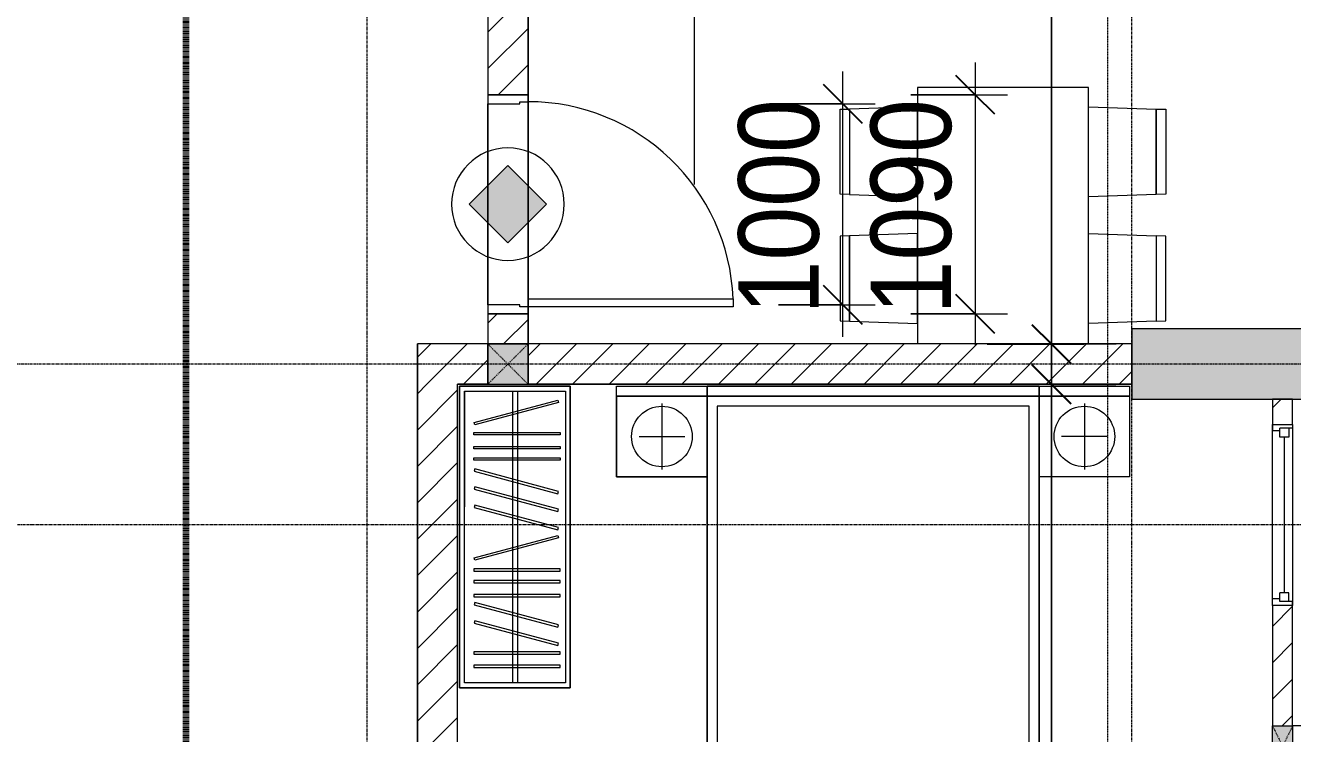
# Model space of a CAD drawing. Header units: millimetres. Extents: x 962 to 239635, y -15958 to 82755.
# Drawn here: x 178305 to 184603, y 43499 to 47022 of the extents above; entities that cross this region are included whole.
import ezdxf

# ---------------------------------------------------------------- set-up
doc = ezdxf.new("R2010")
doc.units = ezdxf.units.MM
for name, pattern in [('1 NÉT CALL OUT', [6, 3, -3]), ('Dash', [6, 3, -3]), ('Dash Dot 3_16_', [7.9375, 4.7625, -1.5875, 0, -1.5875]), ('Grid Line', [22.225, 12.7, -3.175, 3.175, -3.175])]:
    doc.linetypes.add(name, pattern=pattern)
for name, color, linetype, lineweight in [('0-1', 7, 'Continuous', 5), ('A-ANNO-DIMS', 211, 'Continuous', 9), ('A-ANNO-DIMS-160', 211, 'Continuous', 9), ('A-ANNO-NOTE', 131, 'Continuous', 9), ('A-DETL-3', 90, '1 NÉT CALL OUT', 100), ('A-DETL-GENF-2', 1, 'Continuous', 9), ('A-DOOR-4', 1, 'Continuous', 9), ('A-DOOR-FRAM-1', 1, 'Continuous', 9), ('A-DOOR-IDEN', 31, 'Continuous', 9), ('A-FLOR', 192, 'Continuous', 9), ('A-FLOR-2', 9, 'Continuous', 9), ('A-GLAZ-1', 254, 'Continuous', 9), ('A-GLAZ-2', 9, 'Continuous', 9), ('A-WALL', 113, 'Continuous', 9), ('A-WALL-1', 253, 'Continuous', 18), ('A-WALL-2', 9, 'Continuous', 9), ('A-WALL-3', 113, 'Continuous', 18), ('A-WALL-PATT-1', 10, 'Continuous', 9), ('A-WALL-PATT-2', 111, 'Continuous', 9), ('G-ANNO-SYMB-1', 111, 'Dash Dot 3_16_', 18), ('I-FURN-1', 254, 'Continuous', 9), ('S-COLS', 52, 'Continuous', 9), ('S-COLS-1', 52, 'Continuous', 5), ('S-COLS-2', 7, 'Continuous', 18), ('S-COLS-3', 254, 'Continuous', 9), ('S-COLS-4', 253, 'Continuous', 18), ('S-COLS-5', 52, 'Dash', 9), ('S-COLS-6', 52, 'Continuous', 18), ('S-COLS-HDLN', 52, 'Dash', 9), ('S-COLS-HDLN-1', 9, 'Dash', 9), ('S-GRID-1', 1, 'Grid Line', 9)]:
    doc.layers.add(name, color=color, linetype=linetype, lineweight=lineweight)
doc.styles.add('UTM Avo', font='UTM Avo.ttf', dxfattribs={"width": 0.9, "height": 400})
doc.dimstyles.new('1_Dim_chi_tiet_2_5', dxfattribs={"dimscale": 304.8, "dimtxt": 399.720379, "dimasz": 0.629921, "dimexe": 0.524934, "dimexo": 0.0625, "dimgap": 0.052493, "dimtad": 1, "dimdec": 0, "dimrnd": 5, "dimzin": 0, "dimdsep": 46, "dimtxsty": 'UTM Avo', "dimblk1": 'OBLIQUE', "dimblk2": 'OBLIQUE', "dimsah": 1, "dimcen": 0.09, "dimdle": 0.524934, "dimazin": 0, "dimtfac": 1, "dimtdec": 4, "dimtix": 1, "dimtmove": 0, "dimatfit": 3, "dimfxl": 1.049869, "dimfxlon": 1, "dimtvp": 1, "dimtolj": 1, "dimtzin": 0, "dimarcsym": 2})
doc.dimstyles.new('1_Dim_chi_tiet_2_5_1', dxfattribs={"dimscale": 304.8, "dimtxt": 399.720379, "dimasz": 0.629921, "dimexe": 0.524934, "dimexo": 0.0625, "dimgap": 0.052493, "dimtad": 1, "dimdec": 0, "dimrnd": 5, "dimzin": 0, "dimdsep": 46, "dimtxsty": 'UTM Avo', "dimblk1": 'OBLIQUE', "dimblk2": 'OBLIQUE', "dimsah": 1, "dimcen": 0.09, "dimdle": 0.524934, "dimazin": 0, "dimtfac": 1, "dimtdec": 4, "dimtix": 1, "dimtmove": 0, "dimatfit": 3, "dimfxl": 1.049869, "dimfxlon": 1, "dimtvp": 1, "dimtolj": 1, "dimtzin": 0, "dimarcsym": 2})
pattern_1 = [(45, (61750.9, 0), (-90.50967, 90.50967), [])]

# ---------------------------------------------------------------- blocks, each defined once
blk = doc.blocks.new('NCV_TKTC_KET CAU_rvt-1-TKCS_MB TẦNG 2')
at = {"layer": 'S-COLS-1'}
blk.add_hatch(color=256, dxfattribs=at).paths.add_polyline_path([(123352.6, 45161.9), (123352.6, 45511.9), (122052.6, 45511.9), (122052.6, 45161.9), (122209.6, 45161.9)])
at = {"layer": 'S-COLS-2'}
for p, q in [((123352.6, 45511.9), (122052.6, 45511.9)), ((122052.6, 45511.9), (122052.6, 45161.9)), ((122052.6, 45161.9), (123352.6, 45161.9))]:
    blk.add_line(p, q, dxfattribs=at)
blk = doc.blocks.new('M_Fixed - 900 x 1400-901191-TKCS_MB TẦNG 2')
at = {"layer": 'A-GLAZ-2'}
for p, q in [((-450, 37), (-418, 37)), ((-431, -63), (-431, 0)), ((-431, 0), (-387, 0)), ((-418, 0), (-418, 37)), ((-387, -44), (-387, 0)), ((387, 0), (431, 0)), ((387, -44), (387, 0)), ((418, 0), (418, 37)), ((450, 37), (418, 37)), ((431, -63), (431, 0)), ((-431, -44), (-387, -44)), ((-387, -22), (387, -22)), ((431, -44), (387, -44)), ((-450, -63), (-431, -63)), ((448.9, -63), (431, -63))]:
    blk.add_line(p, q, dxfattribs=at)
blk = doc.blocks.new('G1_SOF - BO TRU - 100x200-746114-TKCS_MB TẦNG 2')
at = {"layer": 'S-COLS'}
blk.add_hatch(color=256, dxfattribs=at).paths.add_polyline_path([(50, -100), (50, 100), (-50, 100), (-50, -100)])
at = {"layer": 'S-COLS-4'}
for p, q in [((-50, 100), (50, 100)), ((-50, -100), (-50, 100)), ((50, 100), (50, -100)), ((50, -100), (-50, -100))]:
    blk.add_line(p, q, dxfattribs=at)
at = {"layer": 'S-COLS-HDLN-1'}
for p, q in [((50, -100), (-50, 100)), ((-50, -100), (50, 100))]:
    blk.add_line(p, q, dxfattribs=at)
blk = doc.blocks.new('GIUONG NGU-2TAB-1600x2000 - GIUONG NGU-2TAB-1600x2000-901192-TKCS_MB TẦNG 2')
at = {"layer": 'I-FURN-1'}
for p, q in [((569.6, 2050), (1997.1, 2050)), ((1997.1, 2050), (569.6, 2050)), ((1997.1, 2000), (569.6, 2000)), ((458.5, 50), (458.5, 1938.9)), ((458.5, 1938.9), (458.5, 50)), ((508.5, 1938.9), (508.5, 100)), ((2058.2, 100), (2058.2, 1938.9)), ((2108.2, 1938.9), (2108.2, 50)), ((2108.2, 50), (2108.2, 1938.9)), ((8.5, 50), (8.5, 450.3)), ((8.5, 450.3), (458.5, 450.3)), ((8.5, 450.3), (458.5, 450.3)), ((8.5, 50), (8.5, 450.3)), ((458.5, 450.3), (458.5, 50)), ((458.5, 450.3), (458.5, 50)), ((2108.2, 50), (2108.2, 450.3)), ((2108.2, 450.3), (2558.2, 450.3)), ((2108.2, 450.3), (2108.2, 50)), ((2558.2, 450.3), (2108.2, 450.3)), ((2558.2, 450.3), (2558.2, 50)), ((2558.2, 50), (2558.2, 450.3)), ((233.5, 86.8), (233.5, 413.5)), ((2333.2, 86.8), (2333.2, 413.5)), ((120.2, 250.2), (346.8, 250.2)), ((2446.5, 250.2), (2219.8, 250.2)), ((508.5, 100), (2058.2, 100)), ((458.5, 50), (8.5, 50)), ((8.5, 0), (8.5, 50)), ((8.5, 50), (458.5, 50)), ((458.5, 50), (8.5, 50)), ((458.5, 0), (8.5, 0)), ((2108.2, 50), (458.5, 50)), ((458.5, 50), (458.5, 0)), ((458.5, 0), (458.5, 50)), ((458.5, 50), (2108.2, 50)), ((458.5, 50), (2108.2, 50)), ((2108.2, 0), (458.5, 0)), ((458.5, 0), (2108.2, 0)), ((2558.2, 50), (2108.2, 50)), ((2108.2, 50), (2558.2, 50)), ((2108.2, 0), (2108.2, 50)), ((2108.2, 50), (2108.2, 0)), ((2108.2, 50), (2558.2, 50)), ((2558.2, 0), (2108.2, 0)), ((2558.2, 50), (2558.2, 0))]:
    blk.add_line(p, q, dxfattribs=at)
for centre in [(233.5, 250.2), (2333.2, 250.2)]:
    blk.add_circle(centre, 150.7, dxfattribs=at)
for centre, radius, start, end in [((569.6, 1938.9), 111.1, 90, 180), ((569.6, 1938.9), 111.1, 90, 180), ((1997.1, 1938.9), 111.1, 0, 90), ((1997.1, 1938.9), 111.1, 360, 90), ((569.6, 1938.9), 61.1, 90, 180), ((1997.1, 1938.9), 61.1, 360, 90)]:
    blk.add_arc(centre, radius, start, end, dxfattribs=at)
blk = doc.blocks.new('TU QUAN AO-SUITE ROOM_3 - TU QUAN AO-SUITE ROOM_3-885817-TKCS_MB TẦNG 2')
at = {"layer": 'I-FURN-1'}
for p, q in [((0, 0), (-550, 0)), ((-550, 0), (-550, -1500)), ((-550, -1500), (-550, 0)), ((-550, 0), (0, 0)), ((0, -1500), (0, 0)), ((0, 0), (0, -1500)), ((-550, -24), (-550, -576)), ((-526, -24), (-24, -24)), ((-526, -1476), (-526, -24)), ((-526, -24), (-526, -600)), ((-287, -24), (-287, -576)), ((-263, -24), (-263, -576)), ((-24, -24), (-24, -1476)), ((-478.3, -181.1), (-61.3, -69.4)), ((-58.2, -80.9), (-475.2, -192.7)), ((-61.3, -69.4), (-58.2, -80.9)), ((-475.2, -192.7), (-478.3, -181.1)), ((-480.1, -229.7), (-50.1, -229.7)), ((-480.1, -241.7), (-480.1, -229.7)), ((-50.1, -241.7), (-480.1, -241.7)), ((-50.1, -229.7), (-50.1, -241.7)), ((-480.1, -299.2), (-50.1, -299.2)), ((-480.1, -311.2), (-480.1, -299.2)), ((-50.1, -311.2), (-480.1, -311.2)), ((-50.1, -299.2), (-50.1, -311.2)), ((-480.1, -356.4), (-50.1, -356.4)), ((-480.1, -368.4), (-480.1, -356.4)), ((-50.1, -368.4), (-480.1, -368.4)), ((-50.1, -356.4), (-50.1, -368.4)), ((-475.2, -411.5), (-478.3, -423.1)), ((-478.3, -423.1), (-61.3, -534.9)), ((-58.2, -523.3), (-475.2, -411.5)), ((-475.2, -500.3), (-478.3, -511.9)), ((-58.2, -612.1), (-475.2, -500.3)), ((-478.3, -511.9), (-61.3, -623.6)), ((-61.3, -534.9), (-58.2, -523.3)), ((-526, -1476), (-526, -600)), ((-475.2, -591.5), (-478.3, -603.1)), ((-478.3, -603.1), (-61.3, -714.9)), ((-58.2, -703.3), (-475.2, -591.5)), ((-287, -576), (-287, -1476)), ((-263, -576), (-263, -1476)), ((-61.3, -623.6), (-58.2, -612.1)), ((-478.3, -853.9), (-61.3, -742.1)), ((-58.2, -753.7), (-475.2, -865.5)), ((-61.3, -714.9), (-58.2, -703.3)), ((-61.3, -742.1), (-58.2, -753.7)), ((-475.2, -865.5), (-478.3, -853.9)), ((-480.1, -908.6), (-480.1, -920.6)), ((-480.1, -908.6), (-480.1, -920.6)), ((-50.1, -908.6), (-480.1, -908.6)), ((-480.1, -920.6), (-50.1, -920.6)), ((-50.1, -920.6), (-50.1, -908.6)), ((-480.1, -965.8), (-480.1, -977.8)), ((-480.1, -965.8), (-480.1, -977.8)), ((-50.1, -965.8), (-480.1, -965.8)), ((-480.1, -977.8), (-50.1, -977.8)), ((-50.1, -977.8), (-50.1, -965.8)), ((-480.1, -1035.3), (-480.1, -1047.3)), ((-480.1, -1035.3), (-480.1, -1047.3)), ((-50.1, -1035.3), (-480.1, -1035.3)), ((-480.1, -1047.3), (-50.1, -1047.3)), ((-50.1, -1047.3), (-50.1, -1035.3)), ((-475.2, -1075.3), (-478.3, -1086.9)), ((-478.3, -1086.9), (-61.3, -1198.6)), ((-58.2, -1187.1), (-475.2, -1075.3)), ((-475.2, -1166.5), (-478.3, -1178.1)), ((-478.3, -1178.1), (-61.3, -1289.9)), ((-58.2, -1278.3), (-475.2, -1166.5)), ((-61.3, -1198.6), (-58.2, -1187.1)), ((-480.1, -1320.5), (-480.1, -1332.5)), ((-480.1, -1320.5), (-480.1, -1332.5)), ((-50.1, -1320.5), (-480.1, -1320.5)), ((-61.3, -1289.9), (-58.2, -1278.3)), ((-50.1, -1332.5), (-50.1, -1320.5)), ((-480.1, -1332.5), (-50.1, -1332.5)), ((-480.1, -1386.9), (-480.1, -1398.9)), ((-480.1, -1386.9), (-480.1, -1398.9)), ((-50.1, -1386.9), (-480.1, -1386.9)), ((-480.1, -1398.9), (-50.1, -1398.9)), ((-50.1, -1398.9), (-50.1, -1386.9)), ((-550, -1500), (0, -1500)), ((0, -1500), (-550, -1500)), ((-24, -1476), (-526, -1476))]:
    blk.add_line(p, q, dxfattribs=at)
blk = doc.blocks.new('RES_BAN AN 1 - RES_BAN AN 1-V121-TKCS_MB TẦNG 2')
at = {"layer": 'I-FURN-1'}
for p, q in [((-425, -0.4), (-425, -1275)), ((425, -1275), (425, -0.3)), ((-761.9, -113.5), (-809.6, -115.1)), ((-809.6, -115.1), (-809.6, -536.9)), ((-761.9, -113.5), (-425, -102.3)), ((-761.9, -538.5), (-761.9, -113.5)), ((-761.9, -538.5), (-761.9, -113.5)), ((-425, -102.3), (-425, -549.7)), ((425, -102.3), (425, -549.7)), ((761.9, -113.5), (425, -102.3)), ((761.9, -538.5), (761.9, -113.5)), ((761.9, -113.5), (761.9, -538.5)), ((809.6, -115.1), (761.9, -113.5)), ((809.6, -536.9), (809.6, -115.1)), ((-809.6, -536.9), (-761.9, -538.5)), ((-425, -549.7), (-761.9, -538.5)), ((425, -549.7), (761.9, -538.5)), ((761.9, -538.5), (809.6, -536.9)), ((-809.6, -745.3), (-761.9, -743.8)), ((-809.6, -1167.2), (-809.6, -745.3)), ((-761.9, -743.8), (-425, -732.5)), ((-761.9, -1168.8), (-761.9, -743.8)), ((-761.9, -743.8), (-761.9, -1168.8)), ((-425, -732.5), (-425, -1180)), ((425, -732.5), (425, -1180)), ((761.9, -743.8), (425, -732.5)), ((761.9, -743.8), (809.6, -745.3)), ((761.9, -1168.8), (761.9, -743.8)), ((761.9, -1168.8), (761.9, -743.8)), ((809.6, -745.3), (809.6, -1167.2)), ((-761.9, -1168.8), (-809.6, -1167.2)), ((-425, -1180), (-761.9, -1168.8)), ((425, -1180), (761.9, -1168.8)), ((809.6, -1167.2), (761.9, -1168.8)), ((-425, -1275), (425, -1275))]:
    blk.add_line(p, q, dxfattribs=at)
blk = doc.blocks.new('NCV_TKTC_TANG 2_rvt-1-TKCS_MB TẦNG 2')
at = {"layer": 'A-WALL-PATT-1'}
h = blk.add_hatch(dxfattribs=at)
h.set_pattern_fill('FP_1', color=256, style=0, pattern_type=2)
h.set_pattern_definition([(45, (0, 0), (-90.50967, 90.50967), [])])
h.paths.add_polyline_path([(122842.6, 40436.9), (122852.6, 40436.9), (122852.6, 41337.3), (122752.6, 41337.3), (122752.6, 40436.9)])
h.paths.add_polyline_path([(122752.6, 42137.3), (122852.6, 42137.3), (122852.6, 42436.9), (122752.6, 42436.9), (122752.6, 42236.9)])
h.paths.add_polyline_path([(122852.6, 43536.9), (122852.6, 44136.9), (122752.6, 44136.9), (122752.6, 43536.9)])
h.paths.add_polyline_path([(122752.6, 45036.9), (122852.6, 45036.9), (122852.6, 45161.9), (122752.6, 45161.9)])
at = {"layer": 'A-FLOR-2'}
for p, q in [((119052.6, 47842.6), (119052.6, 45437.4)), ((119052.7, 45587.4), (119052.7, 46677.4)), ((118852.7, 46632), (118852.7, 45632)), ((118852.5, 45236.9), (118702.6, 45236.9)), ((122052.6, 45236.9), (119052.5, 45236.9))]:
    blk.add_line(p, q, dxfattribs=at)
at = {"layer": 'A-WALL-1'}
for p, q in [((122852.6, 45161.9), (122752.6, 45161.9)), ((122752.6, 45161.9), (122752.6, 45036.9)), ((122852.6, 45036.9), (122852.6, 45161.9)), ((122752.6, 45036.9), (122852.6, 45036.9)), ((122852.6, 44136.9), (122752.6, 44136.9)), ((122752.6, 44136.9), (122752.6, 43536.9)), ((122852.6, 43536.9), (122852.6, 44136.9)), ((122902.6, 43536.9), (122852.6, 43536.9))]:
    blk.add_line(p, q, dxfattribs=at)
at = {"layer": 'A-WALL-2'}
for p, q in [((122752.6, 44136.9), (122752.6, 45036.9)), ((122852.6, 45036.9), (122852.6, 44136.9))]:
    blk.add_line(p, q, dxfattribs=at)
at = {"layer": 'A-GLAZ-1', "rotation": 90.00000000000087}
blk.add_blockref('M_Fixed - 900 x 1400-901191-TKCS_MB TẦNG 2', (122789.6, 44586.9), dxfattribs=at)
at = {"layer": 'I-FURN-1', "rotation": 180}
for name, p in [('RES_BAN AN 1 - RES_BAN AN 1-V121-TKCS_MB TẦNG 2', (121412.6, 45436.9)), ('GIUONG NGU-2TAB-1600x2000 - GIUONG NGU-2TAB-1600x2000-901192-TKCS_MB TẦNG 2', (122051, 45226.9))]:
    blk.add_blockref(name, p, dxfattribs=at)
at = {"layer": 'I-FURN-1'}
blk.add_blockref('TU QUAN AO-SUITE ROOM_3 - TU QUAN AO-SUITE ROOM_3-885817-TKCS_MB TẦNG 2', (119262.6, 45226.9), dxfattribs=at)
at = {"layer": 'S-COLS-3', "rotation": 180}
blk.add_blockref('G1_SOF - BO TRU - 100x200-746114-TKCS_MB TẦNG 2', (122802.6, 43436.9), dxfattribs=at)
blk = doc.blocks.new('G1_SOF - BO TRU - 200x200-3052401-TKCS_MB TẦNG 2')
at = {"layer": 'S-COLS-HDLN'}
for p, q in [((-100, -100), (100, 100)), ((100, -100), (-100, 100))]:
    blk.add_line(p, q, dxfattribs=at)
blk = doc.blocks.new('FD_05 - FD_05-1000x2200mm-835434-TKCS_MB TẦNG 2')
at = {"layer": 'A-DETL-GENF-2'}
for p, q in [((470, 100), (470, 1120)), ((470, 1120), (510, 1120)), ((510, 1120), (510, 100)), ((510, 100), (470, 100))]:
    blk.add_line(p, q, dxfattribs=at)
blk.add_arc((510, 100), 1020, 92.24747, 180, dxfattribs=at)
at = {"layer": 'A-DOOR-FRAM-1'}
for p, q in [((-510, 100), (-545, 100)), ((-545, 100), (-545, -100)), ((-510, 60), (-510, 100)), ((545, 100), (510, 100)), ((510, 100), (510, 60)), ((545, -100), (545, 100)), ((-500, 60), (-510, 60)), ((-500, -100), (-500, 60)), ((510, 60), (500, 60)), ((500, 60), (500, -100)), ((-545, -100), (-500, -100)), ((500, -100), (545, -100))]:
    blk.add_line(p, q, dxfattribs=at)
blk = doc.blocks.new('DIMBLOCK56-TKCS_MB TẦNG 2')
at = {"layer": 'A-ANNO-DIMS-160'}
for p, q in [((183407.3, 37075.2), (183404.9, 45395.2)), ((183725, 45235.3), (183245, 45235.1)), ((183405, 45235.2), (183725, 45235.3)), ((183087.3, 37235.1), (183567.3, 37235.2)), ((183407.3, 37235.2), (183087.3, 37235.1))]:
    blk.add_line(p, q, dxfattribs=at)
at = {"layer": 'A-ANNO-DIMS-160', "lineweight": 25}
for p, q in [((183405, 45235.2), (183309, 45331.2)), ((183405, 45235.2), (183501, 45139.2)), ((183407.3, 37235.2), (183311.3, 37331.2)), ((183407.3, 37235.2), (183503.3, 37139.2))]:
    blk.add_line(p, q, dxfattribs=at)
at = {"layer": 'A-ANNO-DIMS-160', "color": 0, "insert": (182886.5, 40687.4), "char_height": 400, "width": 1314.636, "attachment_point": 1, "rotation": 90, "line_spacing_factor": 1.110334, "style": 'UTM Avo'}
blk.add_mtext('8000', dxfattribs=at)
blk = doc.blocks.new('_Oblique')
at = {"color": 0, "linetype": 'ByBlock', "lineweight": -2}
blk.add_line((-0.5, -0.5), (0.5, 0.5), dxfattribs=at)
blk = doc.blocks.new('DIMBLOCK57-TKCS_MB TẦNG 2')
at = {"layer": 'A-ANNO-DIMS-160'}
for p, q in [((183405.6, 45275.3), (183405.6, 53595.3)), ((183085.6, 53435.3), (183565.6, 53435.3)), ((183405.6, 53435.3), (183085.6, 53435.3)), ((183085.6, 45435.3), (183565.6, 45435.3)), ((183405.6, 45435.3), (183085.6, 45435.3))]:
    blk.add_line(p, q, dxfattribs=at)
at = {"layer": 'A-ANNO-DIMS-160', "lineweight": 25}
for p, q in [((183405.6, 53435.3), (183309.6, 53531.3)), ((183405.6, 53435.3), (183501.6, 53339.3)), ((183405.6, 45435.3), (183309.6, 45531.3)), ((183405.6, 45435.3), (183501.6, 45339.3))]:
    blk.add_line(p, q, dxfattribs=at)
at = {"layer": 'A-ANNO-DIMS-160', "color": 0, "insert": (182886, 48887.5), "char_height": 400, "width": 1314.636, "attachment_point": 1, "rotation": 90, "line_spacing_factor": 1.110334, "style": 'UTM Avo'}
blk.add_mtext('8000', dxfattribs=at)
blk = doc.blocks.new('HDNDCT_GHI CHÚ CỬA CHỐNG CHÁY EI30 - HDNDCT_GHI CHÚ CỬA CHỐNG CHÁY EI30-2461928-TKCS_MB TẦNG 2')
at = {"layer": 'A-ANNO-NOTE'}
blk.add_hatch(color=256, dxfattribs=at).paths.add_polyline_path([(-1.2, 0), (0, 1.2), (1.2, 0), (0, -1.2)])
for p, q in [((0, 1.2), (-1.2, 0)), ((1.2, 0), (0, 1.2)), ((-1.2, 0), (0, -1.2)), ((0, -1.2), (1.2, 0))]:
    blk.add_line(p, q, dxfattribs=at)
for start, end in [(360, 180), (180, 360)]:
    blk.add_arc((0, 0), 1.75, start, end, dxfattribs=at)
blk = doc.blocks.new('DIMBLOCK197-TKCS_MB TẦNG 2')
at = {"layer": 'A-ANNO-DIMS-160'}
for p, q in [((183025.6, 46837), (183025.6, 45427)), ((182705.6, 46677), (183185.6, 46677)), ((183025.6, 46677), (182705.6, 46677)), ((182705.6, 45587), (183185.6, 45587)), ((183025.6, 45587), (182705.6, 45587))]:
    blk.add_line(p, q, dxfattribs=at)
at = {"layer": 'A-ANNO-DIMS-160', "lineweight": 25}
for p, q in [((183025.6, 46677), (182929.6, 46773)), ((183025.6, 46677), (183121.6, 46581)), ((183025.6, 45587), (182929.6, 45683)), ((183025.6, 45587), (183121.6, 45491))]:
    blk.add_line(p, q, dxfattribs=at)
at = {"layer": 'A-ANNO-DIMS-160', "color": 0, "insert": (182505.9, 45584.2), "char_height": 400, "width": 1314.636, "attachment_point": 1, "rotation": 90, "line_spacing_factor": 1.110334, "style": 'UTM Avo'}
blk.add_mtext('1090', dxfattribs=at)
blk = doc.blocks.new('DIMBLOCK198-TKCS_MB TẦNG 2')
at = {"layer": 'A-ANNO-DIMS-160'}
for p, q in [((182368, 45472), (182368, 46792)), ((182048, 46632), (182528, 46632)), ((182368, 46632), (182048, 46632)), ((182048, 45632), (182528, 45632)), ((182368, 45632), (182048, 45632))]:
    blk.add_line(p, q, dxfattribs=at)
at = {"layer": 'A-ANNO-DIMS-160', "lineweight": 25}
for p, q in [((182368, 46632), (182272, 46728)), ((182368, 46632), (182464, 46536)), ((182368, 45632), (182272, 45728)), ((182368, 45632), (182464, 45536))]:
    blk.add_line(p, q, dxfattribs=at)
at = {"layer": 'A-ANNO-DIMS-160', "color": 0, "insert": (181848.3, 45584.2), "char_height": 400, "width": 1314.636, "attachment_point": 1, "rotation": 90, "line_spacing_factor": 1.110334, "style": 'UTM Avo'}
blk.add_mtext('1000', dxfattribs=at)
blk = doc.blocks.new('DIMBLOCK297-TKCS_MB TẦNG 2')
at = {"layer": 'A-ANNO-DIMS-160'}
for p, q in [((183405.6, 45396.9), (183405.6, 37076.9)), ((183725.6, 45236.9), (183245.6, 45236.9)), ((183405.6, 45236.9), (183725.6, 45236.9)), ((183725.6, 37236.9), (183245.6, 37236.9)), ((183405.6, 37236.9), (183725.6, 37236.9))]:
    blk.add_line(p, q, dxfattribs=at)
at = {"layer": 'A-ANNO-DIMS-160', "lineweight": 25}
for p, q in [((183405.6, 45236.9), (183309.6, 45332.9)), ((183405.6, 45236.9), (183501.6, 45140.9)), ((183405.6, 37236.9), (183309.6, 37332.9)), ((183405.6, 37236.9), (183501.6, 37140.9))]:
    blk.add_line(p, q, dxfattribs=at)
at = {"layer": 'A-ANNO-DIMS-160', "color": 0, "insert": (182886, 40689.2), "char_height": 400, "width": 1314.636, "attachment_point": 1, "rotation": 90, "line_spacing_factor": 1.110334, "style": 'UTM Avo'}
blk.add_mtext('8000', dxfattribs=at)
blk = doc.blocks.new('DIMBLOCK299-TKCS_MB TẦNG 2')
at = {"layer": 'A-ANNO-DIMS-160'}
for p, q in [((183405.6, 53596.9), (183405.6, 45276.9)), ((183725.6, 53436.9), (183245.6, 53436.9)), ((183405.6, 53436.9), (183725.6, 53436.9)), ((183725.6, 45436.9), (183245.6, 45436.9)), ((183405.6, 45436.9), (183725.6, 45436.9))]:
    blk.add_line(p, q, dxfattribs=at)
at = {"layer": 'A-ANNO-DIMS-160', "lineweight": 25}
for p, q in [((183405.6, 53436.9), (183309.6, 53532.9)), ((183405.6, 53436.9), (183501.6, 53340.9)), ((183405.6, 45436.9), (183309.6, 45532.9)), ((183405.6, 45436.9), (183501.6, 45340.9))]:
    blk.add_line(p, q, dxfattribs=at)
at = {"layer": 'A-ANNO-DIMS-160', "color": 0, "insert": (182886, 48889.2), "char_height": 400, "width": 1314.636, "attachment_point": 1, "rotation": 90, "line_spacing_factor": 1.110334, "style": 'UTM Avo'}
blk.add_mtext('8000', dxfattribs=at)

msp = doc.modelspace()

# ---------------------------------------------------------------- hatches: boundary and pattern name
at = {"layer": 'A-WALL-PATT-2'}
h = msp.add_hatch(dxfattribs=at)
h.set_pattern_fill('FP_1', color=256, style=0, pattern_type=2)
h.set_pattern_definition(pattern_1)
h.paths.add_polyline_path([(180803.4, 45437.4), (180803.4, 45587), (180603.4, 45587), (180603.4, 45437.4), (180736.3, 45437.4)])
h.paths.add_polyline_path([(180803.4, 46677), (180803.4, 49486.9), (180603.4, 49486.9), (180603.4, 46677), (180736.3, 46677)])
h = msp.add_hatch(dxfattribs=at)
h.set_pattern_fill('FP_1', color=256, style=0, pattern_type=2)
h.set_pattern_definition(pattern_1)
h.paths.add_polyline_path([(183803.5, 45237.4), (183803.5, 45437.4), (180253.5, 45437.4), (180253.5, 45237.4), (180603.4, 45237.4), (180603.4, 45436.9), (180803.4, 45436.9), (180803.4, 45237.4), (182348.4, 45237.4)])
h = msp.add_hatch(dxfattribs=at)
h.set_pattern_fill('FP_1', color=256, style=0, pattern_type=2)
h.set_pattern_definition(pattern_1)
h.paths.add_polyline_path([(180453.5, 42336.9), (180453.5, 45237.4), (180253.5, 45237.4), (180253.5, 42336.9)])
at = {"layer": 'S-COLS-1'}
msp.add_hatch(color=256, dxfattribs=at).paths.add_polyline_path([(180803.4, 45236.9), (180803.4, 45436.9), (180603.4, 45436.9), (180603.4, 45236.9), (180736.3, 45236.9)])

# ---------------------------------------------------------------- linework, layer by layer
at = {"layer": 'A-DETL-3'}
msp.add_line((179103.5, 52256.9), (179103.5, 36340.3), dxfattribs=at)
at = {"layer": 'A-DOOR-IDEN'}
msp.add_line((181631.5, 46229.9), (181631.5, 47079.1), dxfattribs=at)
at = {"layer": 'A-FLOR'}
msp.add_line((180253.4, 42336.9), (180253.4, 45436.9), dxfattribs=at)
at = {"layer": 'A-WALL'}
for p, q in [((180603.4, 45632), (180603.4, 46632)), ((180803.4, 46642), (180803.4, 45622)), ((180603.4, 45237.4), (180603.4, 45436.9)), ((180603.4, 45436.9), (180803.4, 45436.9)), ((180803.4, 45436.9), (180803.4, 45237.4))]:
    msp.add_line(p, q, dxfattribs=at)
at = {"layer": 'A-WALL-3'}
for p, q in [((180803.4, 46677), (180803.4, 50336.9)), ((180603.4, 49486.9), (180603.4, 46677)), ((180603.4, 46677), (180803.4, 46677)), ((180603.4, 45587), (180603.4, 45437.4)), ((180803.4, 45587), (180603.4, 45587)), ((180803.4, 45437.4), (180803.4, 45587)), ((180603.4, 45437.4), (180253.5, 45437.4)), ((180253.5, 45437.4), (180253.5, 42336.9)), ((183803.5, 45437.4), (180803.4, 45437.4)), ((183803.5, 45237.4), (183803.5, 45437.4)), ((180453.5, 45237.4), (180603.4, 45237.4)), ((180453.5, 42336.9), (180453.5, 45237.4)), ((180803.4, 45237.4), (183803.5, 45237.4))]:
    msp.add_line(p, q, dxfattribs=at)
at = {"layer": 'G-ANNO-SYMB-1'}
msp.add_line((183683.5, 82373.8), (183683.5, 13547.9), dxfattribs=at)
at = {"layer": 'S-COLS'}
for p, q in [((180803.4, 45436.9), (180603.4, 45436.9)), ((180603.4, 45436.9), (180603.4, 45237.4)), ((180803.4, 45237.4), (180803.4, 45436.9))]:
    msp.add_line(p, q, dxfattribs=at)
at = {"layer": 'S-COLS-6'}
for p, q in [((180603.4, 45237.4), (180603.4, 45236.9)), ((180603.4, 45236.9), (180803.4, 45236.9)), ((180803.4, 45236.9), (180803.4, 45237.4))]:
    msp.add_line(p, q, dxfattribs=at)
at = {"layer": 'S-GRID-1'}
for p, q in [((180003.5, 19351.6), (180003.5, 76542.3)), ((183803.5, 19351.6), (183803.5, 76542.3)), ((187383.6, 45336.9), (98285.4, 45336.9)), ((189415.6, 44536.9), (96253.4, 44536.9))]:
    msp.add_line(p, q, dxfattribs=at)

# ---------------------------------------------------------------- block references
at = {"layer": '0-1'}
for name in ['NCV_TKTC_KET CAU_rvt-1-TKCS_MB TẦNG 2', 'NCV_TKTC_TANG 2_rvt-1-TKCS_MB TẦNG 2']:
    msp.add_blockref(name, (61750.9, 0), dxfattribs=at)
at = {"layer": 'A-ANNO-NOTE', "xscale": 160, "yscale": 160, "zscale": 160}
msp.add_blockref('HDNDCT_GHI CHÚ CỬA CHỐNG CHÁY EI30 - HDNDCT_GHI CHÚ CỬA CHỐNG CHÁY EI30-2461928-TKCS_MB TẦNG 2', (180703.4, 46132.4), dxfattribs=at)
at = {"layer": 'A-DOOR-4', "rotation": 270.0000000000001}
msp.add_blockref('FD_05 - FD_05-1000x2200mm-835434-TKCS_MB TẦNG 2', (180703.4, 46132), dxfattribs=at)
at = {"layer": 'S-COLS-5', "rotation": 180}
msp.add_blockref('G1_SOF - BO TRU - 200x200-3052401-TKCS_MB TẦNG 2', (180703.4, 45336.9), dxfattribs=at)

# ---------------------------------------------------------------- dimensions: what is measured, and where the dimension line sits
at = {"layer": 'A-ANNO-DIMS'}
for base, p1, p2, angle, dimstyle, override, picture, middle in [((183405.6, 45436.9), (183725.6, 53436.9), (183725.6, 45436.9), 90, '1_Dim_chi_tiet_2_5_1', {"dimpost": '<>', "dimfxl": 8000}, 'DIMBLOCK299-TKCS_MB TẦNG 2', (183182.6, 49436.9)), ((183405.6, 53435.3), (183085.6, 45435.3), (183085.6, 53435.3), 90, '1_Dim_chi_tiet_2_5', {"dimpost": '<>', "dimfxl": 8000}, 'DIMBLOCK57-TKCS_MB TẦNG 2', (183182.6, 49435.3)), ((182368, 46632), (182048, 45632), (182048, 46632), 90, '1_Dim_chi_tiet_2_5', {"dimpost": '<>', "dimfxl": 1000}, 'DIMBLOCK198-TKCS_MB TẦNG 2', (182145, 46132)), ((183025.6, 45587), (182705.6, 46677), (182705.6, 45587), 90, '1_Dim_chi_tiet_2_5', {"dimpost": '<>', "dimfxl": 1090}, 'DIMBLOCK197-TKCS_MB TẦNG 2', (182802.6, 46132)), ((183405.6, 37236.9), (183725.6, 45236.9), (183725.6, 37236.9), 90, '1_Dim_chi_tiet_2_5_1', {"dimpost": '<>', "dimfxl": 8000}, 'DIMBLOCK297-TKCS_MB TẦNG 2', (183182.6, 41236.9)), ((183405, 45235.2), (183087.3, 37235.1), (183725, 45235.3), 270.01652, '1_Dim_chi_tiet_2_5', {"dimpost": '<>', "dimfxl": 8025.558818}, 'DIMBLOCK56-TKCS_MB TẦNG 2', (183629.1, 41235.3))]:
    dim = msp.add_linear_dim(base=base, p1=p1, p2=p2, angle=angle, dimstyle=dimstyle, override=override, dxfattribs=at)
    dim.commit()
    dim.dimension.update_dxf_attribs({"geometry": picture, "text_midpoint": middle})

doc.saveas('drawing.dxf')
